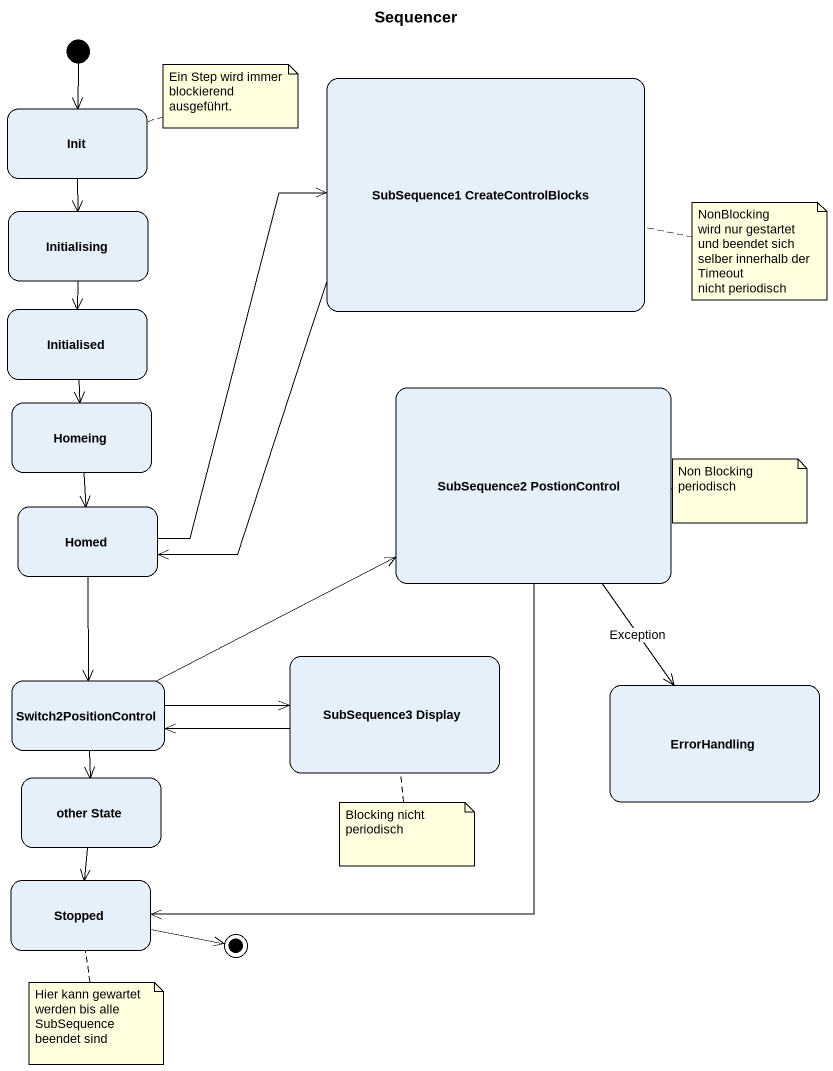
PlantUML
@startuml
title Sequencer
hide empty description
state "SubSequence1 CreateControlBlocks" as SubSequence1
state Init
state Initialising
state Initialised
state "SubSequence2 PostionControl" as SubSequence2_PostionControl
state Homeing
state Homed
state "SubSequence3 Display" as SubSequence3_Display
state Switch2PositionControl
state ErrorHandling
state "other State" as other_State
state Stopped
[*] --> Init
SubSequence1 --> Homed
Init --> Initialising
Initialising --> Initialised
Initialised --> Homeing
SubSequence2_PostionControl --> ErrorHandling : Exception
SubSequence2_PostionControl --> Stopped
Homeing --> Homed
Homed -up-> SubSequence1
Homed --> Switch2PositionControl
SubSequence3_Display -left-> Switch2PositionControl
Switch2PositionControl -right-> SubSequence2_PostionControl
Switch2PositionControl -right-> SubSequence3_Display
Switch2PositionControl --> other_State
other_State --> Stopped
Stopped -right-> [*]
note right of Init : Ein Step wird immer blockierend ausgeführt.
note right of SubSequence1
  NonBlocking
  wird nur gestartet und beendet sich selber innerhalb der Timeout
  nicht periodisch
end note
note right of SubSequence2_PostionControl
  Non Blocking
  periodisch
end note
note bottom of SubSequence3_Display : Blocking nicht periodisch
note bottom of Stopped : Hier kann gewartet werden bis alle SubSequence beendet sind
@enduml
